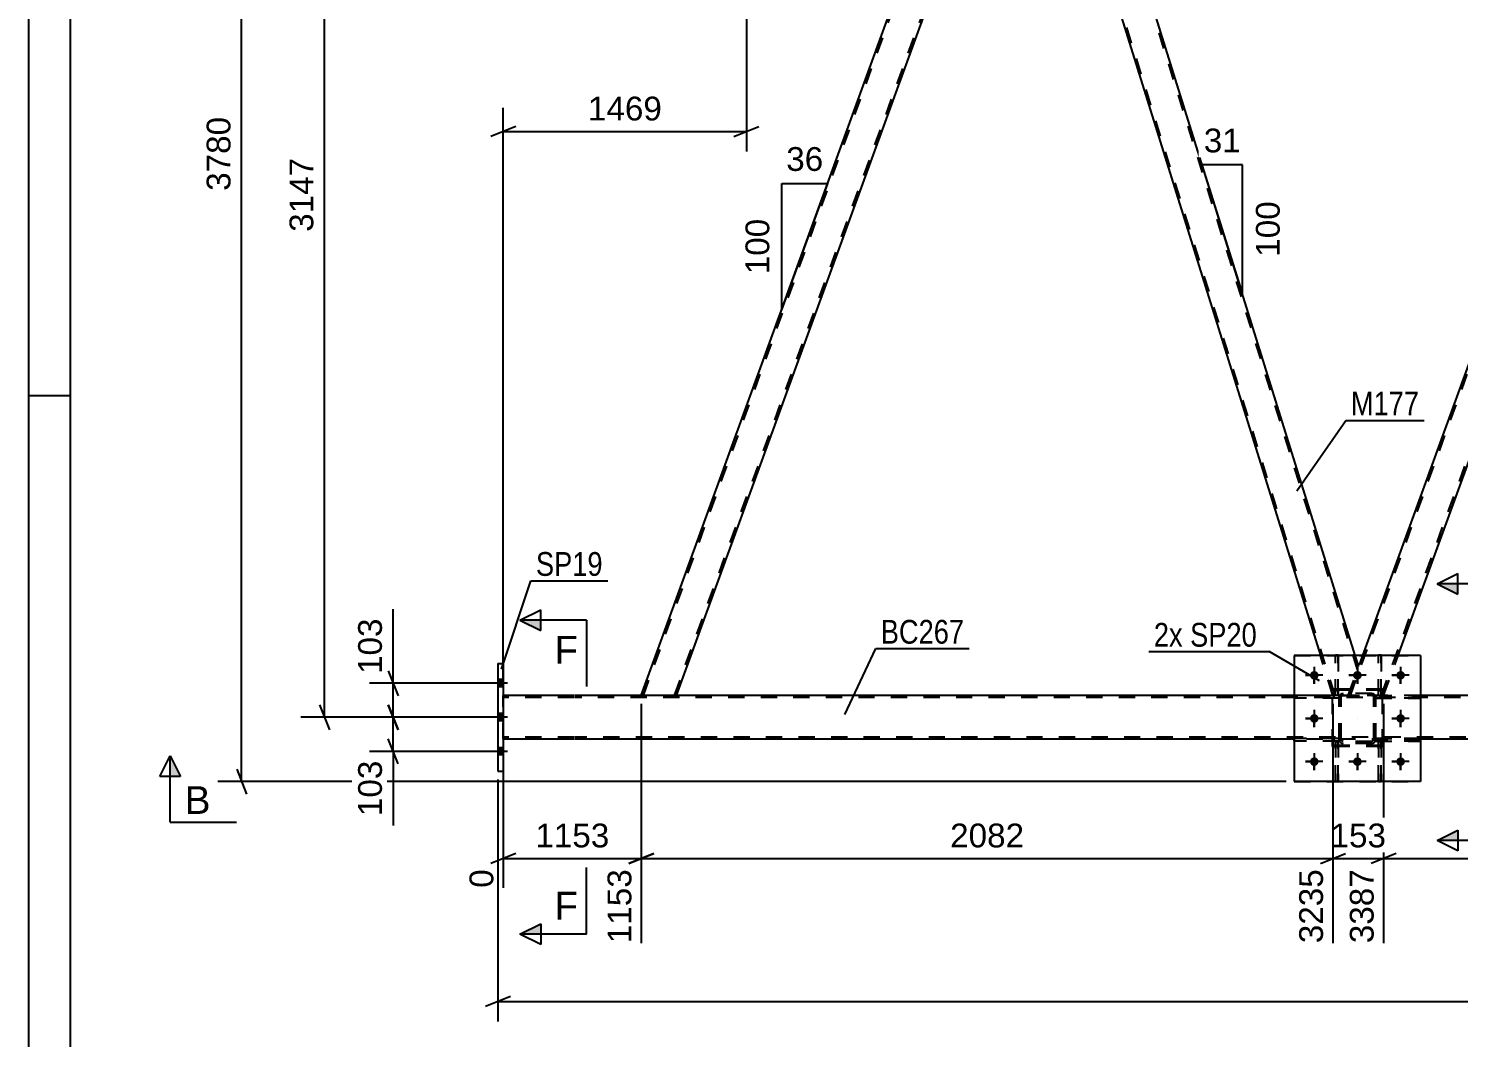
# Model space of a CAD drawing. Header units: millimetres. Extents: x -116 to 725, y -385 to 209.
# Drawn here: x -115.9 to 56.3, y -164.4 to -42.9 of the extents above; entities that cross this region are included whole.
import ezdxf

# ---------------------------------------------------------------- set-up
doc = ezdxf.new("R2010")
doc.units = ezdxf.units.MM
doc.linetypes.add('DXK_LINE_DOT2', pattern=[3.9198, 1.9599, -1.9599])
doc.linetypes.add('DXK_LINE_DOT3', pattern=[5.9187, 2.979, -0.9799, 0.9799, -0.9799])
doc.styles.add('Arial', font='arial.ttf', dxfattribs={"height": 0.2})
doc.styles.add('Arial Narrow', font='ARIALN.TTF', dxfattribs={"height": 0.2})

# ---------------------------------------------------------------- blocks, each defined once
blk = doc.blocks.new('Unknown-203724257-1113')
at = {"color": 5, "linetype": 'Continuous'}
for p, q in [((-115.93, 208.87), (-115.93, -385.13)), ((-110.93, 203.87), (-110.93, -380.13)), ((-110.93, -87.13), (-115.93, -87.13))]:
    blk.add_line(p, q, dxfattribs=at)
blk = doc.blocks.new('Bolt-203724257-5233 - 5151')
at = {"color": 1, "linetype": 'Continuous'}
for p, q in [((38.9, -119.76), (38.9, -120.45)), ((44.1, -119.76), (44.1, -120.45)), ((49.3, -119.76), (49.3, -120.45)), ((37.86, -120.8), (38.55, -120.8)), ((38.9, -121.84), (38.9, -121.14)), ((39.94, -120.8), (39.24, -120.8)), ((43.06, -120.8), (43.75, -120.8)), ((44.1, -121.84), (44.1, -121.14)), ((45.14, -120.8), (44.44, -120.8)), ((48.26, -120.8), (48.95, -120.8)), ((49.3, -121.84), (49.3, -121.14)), ((50.34, -120.8), (49.64, -120.8)), ((38.9, -124.96), (38.9, -125.65)), ((49.3, -124.96), (49.3, -125.65)), ((37.86, -126), (38.55, -126)), ((38.9, -127.04), (38.9, -126.34)), ((39.94, -126), (39.24, -126)), ((48.26, -126), (48.95, -126)), ((49.3, -127.04), (49.3, -126.34)), ((50.34, -126), (49.64, -126)), ((38.9, -130.16), (38.9, -130.85)), ((44.1, -130.16), (44.1, -130.85)), ((49.3, -130.16), (49.3, -130.85)), ((37.86, -131.2), (38.55, -131.2)), ((38.9, -132.24), (38.9, -131.54)), ((39.94, -131.2), (39.24, -131.2)), ((43.06, -131.2), (43.75, -131.2)), ((44.1, -132.24), (44.1, -131.54)), ((45.14, -131.2), (44.44, -131.2)), ((48.26, -131.2), (48.95, -131.2)), ((49.3, -132.24), (49.3, -131.54)), ((50.34, -131.2), (49.64, -131.2))]:
    blk.add_line(p, q, dxfattribs=at)
blk = doc.blocks.new('Bolt-203724257-5227 - 5151')
at = {"linetype": 'Continuous'}
for points in [[(39.42, -120.8, -1), (38.38, -120.8, -1)], [(44.62, -120.8, -1), (43.58, -120.8, -1)], [(49.82, -120.8, -1), (48.78, -120.8, -1)], [(39.42, -126, -1), (38.38, -126, -1)], [(49.82, -126, -1), (48.78, -126, -1)], [(39.42, -131.2, -1), (38.38, -131.2, -1)], [(44.62, -131.2, -1), (43.58, -131.2, -1)], [(49.82, -131.2, -1), (48.78, -131.2, -1)]]:
    blk.add_hatch(color=1, dxfattribs=at).paths.add_polyline_path(points)
at = {"color": 1, "linetype": 'Continuous'}
for p, q in [((38.9, -119.76), (38.9, -121.84)), ((44.1, -119.76), (44.1, -121.84)), ((49.3, -119.76), (49.3, -121.84)), ((39.94, -120.8), (37.86, -120.8)), ((45.14, -120.8), (43.06, -120.8)), ((50.34, -120.8), (48.26, -120.8)), ((38.9, -124.96), (38.9, -127.04)), ((49.3, -124.96), (49.3, -127.04)), ((39.94, -126), (37.86, -126)), ((50.34, -126), (48.26, -126)), ((38.9, -130.16), (38.9, -132.24)), ((44.1, -130.16), (44.1, -132.24)), ((49.3, -130.16), (49.3, -132.24)), ((39.94, -131.2), (37.86, -131.2)), ((45.14, -131.2), (43.06, -131.2)), ((50.34, -131.2), (48.26, -131.2))]:
    blk.add_line(p, q, dxfattribs=at)
blk = doc.blocks.new('Bolt-203724257-5234 - 5151')
at = {"linetype": 'Continuous'}
for points in [[(-58.76, -122.2), (-58.76, -121.32), (-59.4, -121.32), (-59.4, -122.2)], [(-58.76, -122.2), (-58.76, -121.32), (-59.4, -121.32), (-59.4, -122.2)], [(-58.76, -122.2), (-58.76, -121.32), (-59.4, -121.32), (-59.4, -122.2)], [(-58.76, -126.3), (-58.76, -125.42), (-59.4, -125.42), (-59.4, -126.3)], [(-58.76, -126.3), (-58.76, -125.42), (-59.4, -125.42), (-59.4, -126.3)], [(-58.76, -130.4), (-58.76, -129.52), (-59.4, -129.52), (-59.4, -130.4)], [(-58.76, -130.4), (-58.76, -129.52), (-59.4, -129.52), (-59.4, -130.4)], [(-58.76, -130.4), (-58.76, -129.52), (-59.4, -129.52), (-59.4, -130.4)]]:
    blk.add_hatch(color=1, dxfattribs=at).paths.add_polyline_path(points)
at = {"color": 1, "linetype": 'Continuous'}
for p, q in [((-58.24, -121.76), (-61.56, -121.76)), ((-58.24, -121.76), (-61.56, -121.76)), ((-58.24, -121.76), (-61.56, -121.76)), ((-58.76, -121.32), (-59.4, -121.32)), ((-58.76, -121.32), (-59.4, -121.32)), ((-58.76, -121.32), (-59.4, -121.32)), ((-58.76, -122.2), (-59.4, -122.2)), ((-58.76, -122.2), (-59.4, -122.2)), ((-58.76, -122.2), (-59.4, -122.2)), ((-58.76, -125.42), (-59.4, -125.42)), ((-58.76, -125.42), (-59.4, -125.42)), ((-58.24, -125.86), (-61.56, -125.86)), ((-58.24, -125.86), (-61.56, -125.86)), ((-58.76, -126.3), (-59.4, -126.3)), ((-58.76, -126.3), (-59.4, -126.3)), ((-58.24, -129.96), (-61.56, -129.96)), ((-58.24, -129.96), (-61.56, -129.96)), ((-58.24, -129.96), (-61.56, -129.96)), ((-58.76, -129.52), (-59.4, -129.52)), ((-58.76, -129.52), (-59.4, -129.52)), ((-58.76, -129.52), (-59.4, -129.52)), ((-58.76, -130.4), (-59.4, -130.4)), ((-58.76, -130.4), (-59.4, -130.4)), ((-58.76, -130.4), (-59.4, -130.4))]:
    blk.add_line(p, q, dxfattribs=at)
blk = doc.blocks.new('Part-203724257-5581 - 5151')
at = {"color": 7, "linetype": 'DXK_LINE_DOT2'}
for p, q in [((43.25, -123.22), (87.37, -2)), ((46.99, -123.22), (91.11, -2)), ((87.11, -2), (86.97, -2.4)), ((90.86, -2), (87.11, -2)), ((87.37, -2), (87.39, -2)), ((91.37, -2), (89.82, -6.25)), ((42.99, -123.22), (44.75, -118.4)), ((47.25, -123.22), (49, -118.4)), ((47.25, -123.22), (42.99, -123.22))]:
    blk.add_line(p, q, dxfattribs=at)
at = {"color": 2, "linetype": 'Continuous'}
for p, q in [((44.75, -118.4), (86.97, -2.4)), ((90.86, -2), (90.85, -2)), ((91.37, -2), (90.86, -2)), ((49, -118.4), (89.82, -6.25))]:
    blk.add_line(p, q, dxfattribs=at)
blk = doc.blocks.new('Part-203724257-5621 - 5151')
at = {"color": 2, "linetype": 'Continuous'}
for p, q in [((-42.14, -123.22), (1.83, -2.4)), ((-37.89, -123.22), (4.69, -6.25))]:
    blk.add_line(p, q, dxfattribs=at)
at = {"color": 7, "linetype": 'DXK_LINE_DOT2'}
for p, q in [((-41.89, -123.22), (2.23, -2)), ((-38.14, -123.22), (5.98, -2)), ((1.83, -2.4), (1.98, -2)), ((6.23, -2), (1.98, -2)), ((4.69, -6.25), (6.23, -2)), ((-37.89, -123.22), (-42.14, -123.22))]:
    blk.add_line(p, q, dxfattribs=at)
blk = doc.blocks.new('Part-203724257-5237 - 5151')
at = {"color": 7, "linetype": 'DXK_LINE_DOT2'}
for p, q in [((47.1, -122.59), (41.1, -122.59)), ((41.1, -129.39), (41.1, -122.59)), ((47.1, -129.39), (47.1, -122.59)), ((47.1, -129.39), (41.1, -129.39))]:
    blk.add_line(p, q, dxfattribs=at)
blk = doc.blocks.new('Part-203724257-5242 - 5151')
at = {"color": 2, "linetype": 'Continuous'}
for p, q in [((-50.24, -123.22), (-58.76, -123.22)), ((36.5, -123.22), (-50.14, -123.22)), ((206.76, -123.22), (51.7, -123.22)), ((-50.24, -128.5), (-58.76, -128.5)), ((36.5, -128.5), (-50.14, -128.5)), ((206.76, -128.5), (51.7, -128.5))]:
    blk.add_line(p, q, dxfattribs=at)
at = {"color": 7, "linetype": 'DXK_LINE_DOT2'}
for p, q in [((-58.76, -128.5), (-58.76, -123.22)), ((-50.24, -123.46), (-58.76, -123.46)), ((605.29, -123.46), (-50.14, -123.46)), ((51.7, -123.22), (36.5, -123.22)), ((-50.24, -128.26), (-58.76, -128.26)), ((605.92, -128.26), (-50.14, -128.26)), ((51.7, -128.5), (36.5, -128.5))]:
    blk.add_line(p, q, dxfattribs=at)
blk = doc.blocks.new('Part-203724257-5452 - 5151')
at = {"color": 2, "linetype": 'Continuous'}
for p, q in [((41.45, -118.4), (41.45, -118.39)), ((41.77, -118.39), (41.45, -118.39)), ((41.77, -118.4), (41.77, -118.39))]:
    blk.add_line(p, q, dxfattribs=at)
at = {"color": 7, "linetype": 'DXK_LINE_DOT2'}
for p, q in [((41.45, -123.24), (41.45, -118.4)), ((41.77, -123.24), (41.77, -118.4)), ((41.45, -122.64), (41.77, -122.64)), ((41.77, -123.24), (41.45, -123.24))]:
    blk.add_line(p, q, dxfattribs=at)
blk = doc.blocks.new('Part-203724257-5454 - 5151')
at = {"color": 7, "linetype": 'DXK_LINE_DOT2'}
for p, q in [((41.77, -128.76), (41.45, -128.76)), ((41.45, -128.76), (41.45, -133.59)), ((41.77, -133.59), (41.77, -128.76)), ((41.45, -129.36), (41.77, -129.36)), ((41.45, -133.59), (41.77, -133.59))]:
    blk.add_line(p, q, dxfattribs=at)
blk = doc.blocks.new('Part-203724257-5458 - 5151')
at = {"color": 7, "linetype": 'DXK_LINE_DOT2'}
for p, q in [((51.7, -128.43), (46.3, -128.43)), ((46.3, -128.43), (46.3, -128.75)), ((46.3, -128.75), (51.7, -128.75)), ((46.9, -128.75), (46.9, -128.43)), ((51.7, -128.75), (51.7, -128.43))]:
    blk.add_line(p, q, dxfattribs=at)
blk = doc.blocks.new('Part-203724257-5456 - 5151')
at = {"color": 7, "linetype": 'DXK_LINE_DOT2'}
for p, q in [((41.9, -123.48), (41.93, -123.29)), ((41.93, -123.29), (41.9, -123.48)), ((41.9, -128.52), (41.9, -123.48)), ((42.14, -123.48), (42.15, -123.38)), ((42.14, -128.52), (42.14, -123.48)), ((42.15, -123.38), (42.21, -123.31)), ((42.19, -123.03), (42.38, -123)), ((42.38, -123), (42.19, -123.03)), ((42.21, -123.31), (42.28, -123.25)), ((42.28, -123.25), (42.38, -123.24)), ((45.82, -123), (42.38, -123)), ((42.38, -123.24), (45.82, -123.24)), ((45.82, -123), (46, -123.03)), ((46, -123.03), (45.82, -123)), ((45.82, -123.24), (45.91, -123.25)), ((45.91, -123.25), (45.99, -123.31)), ((45.99, -123.31), (46.04, -123.38)), ((46.04, -123.38), (46.06, -123.48)), ((46.06, -128.52), (46.06, -123.48)), ((46.26, -123.29), (46.3, -123.48)), ((46.3, -123.48), (46.26, -123.29)), ((46.3, -128.52), (46.3, -123.48)), ((41.93, -128.7), (41.9, -128.52)), ((41.9, -128.52), (41.93, -128.7)), ((42.15, -128.61), (42.14, -128.52)), ((42.21, -128.69), (42.15, -128.61)), ((42.38, -129), (42.19, -128.96)), ((42.19, -128.96), (42.38, -129)), ((42.28, -128.74), (42.21, -128.69)), ((42.38, -128.76), (42.28, -128.74)), ((45.82, -128.76), (42.38, -128.76)), ((45.82, -129), (42.38, -129)), ((45.91, -128.74), (45.82, -128.76)), ((46, -128.96), (45.82, -129)), ((45.82, -129), (46, -128.96)), ((45.99, -128.69), (45.91, -128.74)), ((46.04, -128.61), (45.99, -128.69)), ((46.06, -128.52), (46.04, -128.61)), ((46.3, -128.52), (46.26, -128.7)), ((46.26, -128.7), (46.3, -128.52))]:
    blk.add_line(p, q, dxfattribs=at)
at = {"color": 7, "linetype": 'DXK_LINE_DOT3'}
blk.add_line((44.1, -126), (44.1, -126), dxfattribs=at)
at = {"color": 7, "linetype": 'DXK_LINE_DOT2'}
for centre, start, end in [((42.38, -123.48), 112.5, 157.5), ((42.38, -123.48), 112.5, 157.5), ((45.82, -123.48), 22.5, 67.5), ((45.82, -123.48), 22.5, 67.5), ((42.38, -128.52), 202.5, 247.5), ((42.38, -128.52), 202.5, 247.5), ((45.82, -128.52), 292.5, 337.5), ((45.82, -128.52), 292.5, 337.5)]:
    blk.add_arc(centre, 0.48, start, end, dxfattribs=at)
blk = doc.blocks.new('Part-203724257-5442 - 5151')
at = {"color": 2, "linetype": 'Continuous'}
for p, q in [((51.7, -118.4), (36.5, -118.4)), ((36.5, -118.4), (36.5, -133.6)), ((51.7, -118.4), (51.7, -133.6)), ((51.7, -133.6), (36.5, -133.6))]:
    blk.add_line(p, q, dxfattribs=at)
blk = doc.blocks.new('Part-203724257-5448 - 5151')
at = {"color": 7, "linetype": 'DXK_LINE_DOT2'}
for p, q in [((46.3, -123.55), (46.3, -123.23)), ((46.3, -123.23), (51.7, -123.23)), ((51.7, -123.55), (46.3, -123.55)), ((46.9, -123.55), (46.9, -123.23)), ((51.7, -123.23), (51.7, -123.55))]:
    blk.add_line(p, q, dxfattribs=at)
blk = doc.blocks.new('Part-203724257-5449 - 5151')
at = {"color": 7, "linetype": 'DXK_LINE_DOT2'}
for p, q in [((46.3, -128.75), (46.3, -128.43)), ((46.3, -128.43), (51.7, -128.43)), ((51.7, -128.75), (46.3, -128.75)), ((46.9, -128.75), (46.9, -128.43)), ((51.7, -128.43), (51.7, -128.75))]:
    blk.add_line(p, q, dxfattribs=at)
blk = doc.blocks.new('Part-203724257-5450 - 5151')
at = {"color": 7, "linetype": 'DXK_LINE_DOT2'}
for p, q in [((41.9, -123.23), (36.5, -123.23)), ((36.5, -123.55), (36.5, -123.23)), ((41.9, -123.55), (36.5, -123.55)), ((41.3, -123.55), (41.3, -123.23)), ((41.9, -123.23), (41.9, -123.55))]:
    blk.add_line(p, q, dxfattribs=at)
blk = doc.blocks.new('Part-203724257-5451 - 5151')
at = {"color": 7, "linetype": 'DXK_LINE_DOT2'}
for p, q in [((41.9, -128.43), (36.5, -128.43)), ((36.5, -128.75), (36.5, -128.43)), ((41.9, -128.75), (36.5, -128.75)), ((41.3, -128.75), (41.3, -128.43)), ((41.9, -128.43), (41.9, -128.75))]:
    blk.add_line(p, q, dxfattribs=at)
blk = doc.blocks.new('Part-203724257-5457 - 5151')
at = {"color": 7, "linetype": 'DXK_LINE_DOT2'}
for p, q in [((51.7, -123.23), (46.3, -123.23)), ((46.3, -123.23), (46.3, -123.55)), ((46.3, -123.55), (51.7, -123.55)), ((46.9, -123.55), (46.9, -123.23)), ((51.7, -123.55), (51.7, -123.23))]:
    blk.add_line(p, q, dxfattribs=at)
blk = doc.blocks.new('Part-203724257-5459 - 5151')
at = {"color": 7, "linetype": 'DXK_LINE_DOT2'}
for p, q in [((41.9, -123.23), (36.5, -123.23)), ((36.5, -123.23), (36.5, -123.55)), ((41.9, -123.55), (36.5, -123.55)), ((41.3, -123.55), (41.3, -123.23)), ((41.9, -123.55), (41.9, -123.23))]:
    blk.add_line(p, q, dxfattribs=at)
blk = doc.blocks.new('Part-203724257-5460 - 5151')
at = {"color": 7, "linetype": 'DXK_LINE_DOT2'}
for p, q in [((41.9, -128.43), (36.5, -128.43)), ((36.5, -128.43), (36.5, -128.75)), ((41.9, -128.75), (36.5, -128.75)), ((41.3, -128.75), (41.3, -128.43)), ((41.9, -128.75), (41.9, -128.43))]:
    blk.add_line(p, q, dxfattribs=at)
blk = doc.blocks.new('Part-203724257-5461 - 5151')
at = {"color": 7, "linetype": 'DXK_LINE_DOT2'}
for p, q in [((41.45, -123.24), (41.45, -118.39)), ((41.45, -118.39), (41.77, -118.39)), ((41.77, -118.39), (41.77, -123.24)), ((41.45, -122.64), (41.77, -122.64)), ((41.77, -123.24), (41.45, -123.24))]:
    blk.add_line(p, q, dxfattribs=at)
blk = doc.blocks.new('Part-203724257-5463 - 5151')
at = {"color": 7, "linetype": 'DXK_LINE_DOT2'}
for p, q in [((41.45, -133.59), (41.45, -128.76)), ((41.45, -128.76), (41.77, -128.76)), ((41.77, -128.76), (41.77, -133.59)), ((41.45, -129.36), (41.77, -129.36)), ((41.77, -133.59), (41.45, -133.59))]:
    blk.add_line(p, q, dxfattribs=at)
blk = doc.blocks.new('Part-203724257-5465 - 5151')
at = {"color": 7, "linetype": 'DXK_LINE_DOT2'}
for p, q in [((41.9, -123.48), (41.93, -123.29)), ((41.93, -123.29), (41.9, -123.48)), ((41.9, -128.52), (41.9, -123.48)), ((42.14, -123.48), (42.15, -123.38)), ((42.14, -128.52), (42.14, -123.48)), ((42.15, -123.38), (42.21, -123.31)), ((42.19, -123.03), (42.38, -123)), ((42.38, -123), (42.19, -123.03)), ((42.21, -123.31), (42.28, -123.25)), ((42.28, -123.25), (42.38, -123.24)), ((45.82, -123), (42.38, -123)), ((42.38, -123.24), (45.82, -123.24)), ((45.82, -123), (46, -123.03)), ((46, -123.03), (45.82, -123)), ((45.82, -123.24), (45.91, -123.25)), ((45.91, -123.25), (45.99, -123.31)), ((45.99, -123.31), (46.04, -123.38)), ((46.04, -123.38), (46.06, -123.48)), ((46.06, -128.52), (46.06, -123.48)), ((46.26, -123.29), (46.3, -123.48)), ((46.3, -123.48), (46.26, -123.29)), ((46.3, -128.52), (46.3, -123.48)), ((41.93, -128.7), (41.9, -128.52)), ((41.9, -128.52), (41.93, -128.7)), ((42.15, -128.61), (42.14, -128.52)), ((42.21, -128.69), (42.15, -128.61)), ((42.38, -129), (42.19, -128.96)), ((42.19, -128.96), (42.38, -129)), ((42.28, -128.74), (42.21, -128.69)), ((42.38, -128.76), (42.28, -128.74)), ((45.82, -128.76), (42.38, -128.76)), ((45.82, -129), (42.38, -129)), ((45.91, -128.74), (45.82, -128.76)), ((46, -128.96), (45.82, -129)), ((45.82, -129), (46, -128.96)), ((45.99, -128.69), (45.91, -128.74)), ((46.04, -128.61), (45.99, -128.69)), ((46.06, -128.52), (46.04, -128.61)), ((46.3, -128.52), (46.26, -128.7)), ((46.26, -128.7), (46.3, -128.52))]:
    blk.add_line(p, q, dxfattribs=at)
at = {"color": 7, "linetype": 'DXK_LINE_DOT3'}
blk.add_line((44.1, -126), (44.1, -126), dxfattribs=at)
at = {"color": 7, "linetype": 'DXK_LINE_DOT2'}
for centre, start, end in [((42.38, -123.48), 112.5, 157.5), ((42.38, -123.48), 112.5, 157.5), ((45.82, -123.48), 22.5, 67.5), ((45.82, -123.48), 22.5, 67.5), ((42.38, -128.52), 202.5, 247.5), ((42.38, -128.52), 202.5, 247.5), ((45.82, -128.52), 292.5, 337.5), ((45.82, -128.52), 292.5, 337.5)]:
    blk.add_arc(centre, 0.48, start, end, dxfattribs=at)
blk = doc.blocks.new('Part-203724257-5466 - 5151')
at = {"color": 7, "linetype": 'DXK_LINE_DOT2'}
for p, q in [((47.1, -122.46), (41.1, -122.46)), ((41.1, -129.26), (41.1, -122.46)), ((47.1, -129.26), (47.1, -122.46)), ((47.1, -129.26), (41.1, -129.26))]:
    blk.add_line(p, q, dxfattribs=at)
blk = doc.blocks.new('Part-203724257-5482 - 5151')
at = {"color": 2, "linetype": 'Continuous'}
for p, q in [((46.65, -118.4), (46.65, -118.39)), ((46.97, -118.39), (46.65, -118.39)), ((46.97, -118.4), (46.97, -118.39))]:
    blk.add_line(p, q, dxfattribs=at)
at = {"color": 7, "linetype": 'DXK_LINE_DOT2'}
for p, q in [((46.65, -123.24), (46.65, -118.4)), ((46.97, -123.24), (46.97, -118.4)), ((46.65, -122.64), (46.97, -122.64)), ((46.97, -123.24), (46.65, -123.24))]:
    blk.add_line(p, q, dxfattribs=at)
blk = doc.blocks.new('Part-203724257-5484 - 5151')
at = {"color": 7, "linetype": 'DXK_LINE_DOT2'}
for p, q in [((46.97, -128.76), (46.65, -128.76)), ((46.65, -128.76), (46.65, -133.59)), ((46.97, -133.59), (46.97, -128.76)), ((46.65, -129.36), (46.97, -129.36)), ((46.65, -133.59), (46.97, -133.59))]:
    blk.add_line(p, q, dxfattribs=at)
blk = doc.blocks.new('Part-203724257-5491 - 5151')
at = {"color": 7, "linetype": 'DXK_LINE_DOT2'}
for p, q in [((46.65, -123.24), (46.65, -118.39)), ((46.65, -118.39), (46.97, -118.39)), ((46.97, -118.39), (46.97, -123.24)), ((46.65, -122.64), (46.97, -122.64)), ((46.97, -123.24), (46.65, -123.24))]:
    blk.add_line(p, q, dxfattribs=at)
blk = doc.blocks.new('Part-203724257-5493 - 5151')
at = {"color": 7, "linetype": 'DXK_LINE_DOT2'}
for p, q in [((46.65, -133.59), (46.65, -128.76)), ((46.65, -128.76), (46.97, -128.76)), ((46.97, -128.76), (46.97, -133.59)), ((46.65, -129.36), (46.97, -129.36)), ((46.97, -133.59), (46.65, -133.59))]:
    blk.add_line(p, q, dxfattribs=at)
blk = doc.blocks.new('Part-203724257-5531 - 5151')
at = {"color": 7, "linetype": 'DXK_LINE_DOT2'}
for p, q in [((36.5, -118.4), (51.7, -118.4)), ((36.5, -118.4), (36.5, -133.6)), ((51.7, -118.4), (51.7, -133.6)), ((36.5, -133.6), (51.7, -133.6))]:
    blk.add_line(p, q, dxfattribs=at)
blk = doc.blocks.new('Part-203724257-5536 - 5151')
at = {"color": 2, "linetype": 'Continuous'}
for p, q in [((-59.4, -119.36), (-58.76, -119.36)), ((-59.4, -119.36), (-59.4, -132.36)), ((-58.76, -119.36), (-58.76, -132.36)), ((-59.4, -132.36), (-58.76, -132.36))]:
    blk.add_line(p, q, dxfattribs=at)
blk = doc.blocks.new('Part-203724257-5586 - 5151')
at = {"color": 2, "linetype": 'Continuous'}
for p, q in [((6.09, -2.4), (4.69, -6.25)), ((43.83, -118.4), (7.68, -2.4)), ((4.69, -6.25), (39.64, -118.4))]:
    blk.add_line(p, q, dxfattribs=at)
at = {"color": 7, "linetype": 'DXK_LINE_DOT2'}
for p, q in [((6.23, -2), (6.09, -2.4)), ((7.55, -2), (6.23, -2)), ((44.12, -120.12), (7.3, -2)), ((7.68, -2.4), (7.55, -2)), ((41.4, -123.22), (4.82, -5.88)), ((41.15, -123.22), (39.64, -118.4)), ((44.25, -119.75), (43.83, -118.4)), ((42.99, -123.22), (44.25, -119.75)), ((42.99, -123.22), (41.15, -123.22))]:
    blk.add_line(p, q, dxfattribs=at)
blk = doc.blocks.new('StraightDimension-203724257-6842 - 5151')
at = {"color": 7, "linetype": 'Continuous'}
for p, q in [((-79.69, -1.5), (-80.89, 1.5)), ((-31.13, 0), (-83.14, 0)), ((-80.29, -125.86), (-80.29, 0)), ((-80.89, -124.36), (-79.69, -127.36)), ((-60.4, -125.86), (-83.14, -125.86))]:
    blk.add_line(p, q, dxfattribs=at)
at = {"color": 0}
blk.add_wipeout([(-81.04, -57.88), (-85.24, -57.88), (-85.24, -67.98), (-81.04, -67.98)], dxfattribs=at)
at = {"color": 3, "style": 'Arial'}
blk.add_text('3147', height=2.865, rotation=90.0002, dxfattribs=at).set_placement((-81.64, -67.38))
blk = doc.blocks.new('StraightDimension-203724257-6598 - 5151')
at = {"color": 7, "linetype": 'Continuous'}
for p, q in [((-29.49, -3), (-29.49, -57.71)), ((-58.76, -122.22), (-58.76, -52.46)), ((-57.26, -54.71), (-60.26, -55.91)), ((-30.99, -55.91), (-27.99, -54.71)), ((-58.76, -55.31), (-29.49, -55.31))]:
    blk.add_line(p, q, dxfattribs=at)
at = {"color": 0}
blk.add_wipeout([(-39.08, -54.56), (-39.08, -50.36), (-49.17, -50.36), (-49.17, -54.56)], dxfattribs=at)
at = {"color": 3, "style": 'Arial'}
blk.add_text('1469', height=2.865, dxfattribs=at).set_placement((-48.57, -53.96))
blk = doc.blocks.new('StraightDimension-203724257-6772 - 5151')
at = {"color": 7, "linetype": 'Continuous'}
for p, q in [((-89.67, 16.1), (-90.87, 19.1)), ((-27.5, 17.6), (-93.12, 17.6)), ((-90.27, -133.6), (-90.27, 17.6)), ((-90.87, -132.1), (-89.67, -135.1)), ((35.5, -133.6), (-93.12, -133.6))]:
    blk.add_line(p, q, dxfattribs=at)
at = {"color": 0}
blk.add_wipeout([(-91.02, -52.95), (-95.22, -52.95), (-95.22, -63.04), (-91.02, -63.04)], dxfattribs=at)
at = {"color": 3, "style": 'Arial'}
blk.add_text('3780', height=2.865, rotation=90.0002, dxfattribs=at).set_placement((-91.62, -62.44))
blk = doc.blocks.new('StraightDimension-203724257-5959 - 5151')
at = {"color": 7, "linetype": 'Continuous'}
for p, q in [((-42.14, -124.22), (-42.14, -153.07)), ((-58.76, -129.5), (-58.76, -146.4)), ((-57.26, -142.28), (-60.26, -143.48)), ((-58.76, -142.88), (-42.14, -142.88)), ((-43.64, -143.48), (-40.64, -142.28))]:
    blk.add_line(p, q, dxfattribs=at)
at = {"color": 0}
blk.add_wipeout([(-45.41, -142.13), (-45.41, -137.93), (-55.5, -137.93), (-55.5, -142.13)], dxfattribs=at)
at = {"color": 0, "linetype": 'Continuous'}
for points in [[(-59.36, -143.58), (-63.56, -143.58), (-63.56, -147), (-59.36, -147)], [(-42.74, -143.58), (-46.94, -143.58), (-46.94, -153.67), (-42.74, -153.67)]]:
    blk.add_wipeout(points, dxfattribs=at)
at = {"color": 3, "style": 'Arial'}
blk.add_text('1153', height=2.865, dxfattribs=at).set_placement((-54.9, -141.53))
at = {"color": 3, "linetype": 'Continuous', "style": 'Arial'}
for s, height, p in [('0', 2.87, (-59.96, -146.4)), ('1153', 2.865, (-43.34, -153.07))]:
    blk.add_text(s, height=height, rotation=90.0002, dxfattribs=at).set_placement(p)
blk = doc.blocks.new('AngleDimension-203724257-5690 - 5151')
at = {"color": 7, "linetype": 'Continuous'}
for p, q in [((-25.23, -61.54), (-19.69, -61.54)), ((-25.23, -76.76), (-19.69, -61.54)), ((-25.23, -76.76), (-25.23, -61.54)), ((-22.52, -69.3), (-19.69, -61.54))]:
    blk.add_line(p, q, dxfattribs=at)
at = {"color": 0}
for points in [[(-19.64, -60.64), (-19.64, -56.44), (-25.29, -56.44), (-25.29, -60.64)], [(-26.13, -65.22), (-30.33, -65.22), (-30.33, -73.09), (-26.13, -73.09)]]:
    blk.add_wipeout(points, dxfattribs=at)
at = {"color": 3, "style": 'Arial'}
blk.add_text('36', height=2.865, dxfattribs=at).set_placement((-24.69, -60.04))
blk.add_text('100', height=2.865, rotation=90.0002, dxfattribs=at).set_placement((-26.73, -72.49))
blk = doc.blocks.new('StraightDimension-203724257-5901 - 5151')
at = {"color": 7, "linetype": 'Continuous'}
for p, q in [((47.25, -124.22), (47.25, -153.07)), ((126.28, -124.22), (126.28, -153.07)), ((48.75, -142.28), (45.75, -143.48)), ((47.25, -142.88), (126.28, -142.88)), ((124.78, -143.48), (127.78, -142.28))]:
    blk.add_line(p, q, dxfattribs=at)
at = {"color": 0}
blk.add_wipeout([(91.81, -142.13), (91.81, -137.93), (81.72, -137.93), (81.72, -142.13)], dxfattribs=at)
at = {"color": 0, "linetype": 'Continuous'}
blk.add_wipeout([(125.68, -143.58), (121.48, -143.58), (121.48, -153.67), (125.68, -153.67)], dxfattribs=at)
at = {"color": 3, "style": 'Arial'}
blk.add_text('1976', height=2.865, dxfattribs=at).set_placement((82.32, -141.53))
at = {"color": 3, "linetype": 'Continuous', "style": 'Arial'}
blk.add_text('5363', height=2.865, rotation=90.0002, dxfattribs=at).set_placement((125.08, -153.07))
blk = doc.blocks.new('StraightDimension-203724257-5919 - 5151')
at = {"color": 7, "linetype": 'Continuous'}
for p, q in [((41.15, -124.22), (41.15, -153.07)), ((47.25, -124.22), (47.25, -153.07)), ((39.65, -143.48), (42.65, -142.28)), ((41.15, -142.88), (47.25, -142.88)), ((48.75, -142.28), (45.75, -143.48))]:
    blk.add_line(p, q, dxfattribs=at)
at = {"color": 0}
blk.add_wipeout([(48.13, -142.13), (48.13, -137.93), (40.26, -137.93), (40.26, -142.13)], dxfattribs=at)
at = {"color": 0, "linetype": 'Continuous'}
blk.add_wipeout([(46.65, -143.58), (42.45, -143.58), (42.45, -153.67), (46.65, -153.67)], dxfattribs=at)
at = {"color": 3, "style": 'Arial'}
blk.add_text('153', height=2.865, dxfattribs=at).set_placement((40.86, -141.53))
at = {"color": 3, "linetype": 'Continuous', "style": 'Arial'}
blk.add_text('3387', height=2.865, rotation=90.0002, dxfattribs=at).set_placement((46.05, -153.07))
blk = doc.blocks.new('StraightDimension-203724257-5941 - 5151')
at = {"color": 7, "linetype": 'Continuous'}
for p, q in [((-42.14, -124.22), (-42.14, -153.07)), ((41.15, -124.22), (41.15, -153.07)), ((-40.64, -142.28), (-43.64, -143.48)), ((-42.14, -142.88), (41.15, -142.88)), ((39.65, -143.48), (42.65, -142.28))]:
    blk.add_line(p, q, dxfattribs=at)
at = {"color": 0}
blk.add_wipeout([(4.55, -142.13), (4.55, -137.93), (-5.55, -137.93), (-5.55, -142.13)], dxfattribs=at)
at = {"color": 0, "linetype": 'Continuous'}
blk.add_wipeout([(40.55, -143.58), (36.35, -143.58), (36.35, -153.67), (40.55, -153.67)], dxfattribs=at)
at = {"color": 3, "style": 'Arial'}
blk.add_text('2082', height=2.865, dxfattribs=at).set_placement((-4.95, -141.53))
at = {"color": 3, "linetype": 'Continuous', "style": 'Arial'}
blk.add_text('3235', height=2.865, rotation=90.0002, dxfattribs=at).set_placement((39.95, -153.07))
blk = doc.blocks.new('StraightDimension-203724257-6120 - 5151')
at = {"color": 7, "linetype": 'Continuous'}
for p, q in [((-59.4, -133.36), (-59.4, -162.51)), ((-57.9, -159.51), (-60.9, -160.71)), ((-59.4, -160.11), (658.24, -160.11))]:
    blk.add_line(p, q, dxfattribs=at)
blk = doc.blocks.new('StraightDimension-203724257-6682 - 5151')
at = {"color": 7, "linetype": 'Continuous'}
for p, q in [((-72.63, -124.36), (-71.43, -127.36)), ((-60.08, -125.86), (-74.88, -125.86)), ((-72.03, -129.96), (-72.03, -125.86)), ((-71.43, -131.46), (-72.63, -128.46)), ((-60.4, -129.96), (-74.88, -129.96))]:
    blk.add_line(p, q, dxfattribs=at)
at = {"color": 0}
blk.add_wipeout([(-72.78, -130.49), (-76.98, -130.49), (-76.98, -138.36), (-72.78, -138.36)], dxfattribs=at)
at = {"color": 7, "linetype": 'Continuous'}
blk.add_line((-72.03, -129.96), (-72.03, -138.88), dxfattribs=at)
blk.add_line((-72.03, -129.96), (-72.03, -138.88), dxfattribs=at)
at = {"color": 3, "style": 'Arial'}
blk.add_text('103', height=2.865, rotation=90.0002, dxfattribs=at).set_placement((-73.38, -137.76))
blk = doc.blocks.new('StraightDimension-203724257-6692 - 5151')
at = {"color": 7, "linetype": 'Continuous'}
for p, q in [((-72.63, -120.26), (-71.43, -123.26)), ((-60.4, -121.76), (-74.88, -121.76)), ((-72.03, -125.86), (-72.03, -121.76)), ((-71.43, -127.36), (-72.63, -124.36)), ((-60.08, -125.86), (-74.88, -125.86))]:
    blk.add_line(p, q, dxfattribs=at)
at = {"color": 0}
blk.add_wipeout([(-72.78, -113.36), (-76.98, -113.36), (-76.98, -121.24), (-72.78, -121.24)], dxfattribs=at)
at = {"color": 7, "linetype": 'Continuous'}
blk.add_line((-72.03, -121.76), (-72.03, -112.84), dxfattribs=at)
blk.add_line((-72.03, -121.76), (-72.03, -112.84), dxfattribs=at)
at = {"color": 3, "style": 'Arial'}
blk.add_text('103', height=2.865, rotation=90.0002, dxfattribs=at).set_placement((-73.38, -120.64))
blk = doc.blocks.new('AngleDimension-203724257-7023 - 5151')
at = {"color": 7, "linetype": 'Continuous'}
for p, q in [((28.33, -68.68), (25.42, -59.31)), ((30.24, -59.31), (25.42, -59.31)), ((30.24, -74.78), (25.42, -59.31)), ((30.24, -74.78), (30.24, -59.31))]:
    blk.add_line(p, q, dxfattribs=at)
at = {"color": 0}
for points in [[(30.65, -58.41), (30.65, -54.21), (25, -54.21), (25, -58.41)], [(35.34, -63.11), (31.14, -63.11), (31.14, -70.98), (35.34, -70.98)]]:
    blk.add_wipeout(points, dxfattribs=at)
at = {"color": 3, "style": 'Arial'}
blk.add_text('31', height=2.865, dxfattribs=at).set_placement((25.6, -57.81))
blk.add_text('100', height=2.865, rotation=90.0002, dxfattribs=at).set_placement((34.74, -70.38))
blk = doc.blocks.new('Mark-203724257-5238 - 5151')
at = {"color": 0}
blk.add_wipeout([(-3.26, -116.99), (-3.26, -113.99), (-13.3, -113.99), (-13.3, -116.99)], dxfattribs=at)
blk.add_wipeout([(-3.26, -116.99), (-3.26, -113.99), (-13.3, -113.99), (-13.3, -116.99)], dxfattribs=at)
at = {"color": 30, "linetype": 'Continuous'}
for p, q in [((-17.63, -125.51), (-13.9, -117.59)), ((-13.9, -117.59), (-2.66, -117.59))]:
    blk.add_line(p, q, dxfattribs=at)
at = {"color": 3, "style": 'Arial Narrow'}
blk.add_text('BC267', height=2.863, dxfattribs=at).set_placement((-13.3, -116.99))
blk = doc.blocks.new('SectionMark-203724257-7061 - 5151')
at = {"linetype": 'Continuous'}
for points in [[(56.2, -109.78), (56.2, -111.03), (53.7, -109.78)], [(56.2, -139.44), (56.2, -140.69), (53.7, -140.69)]]:
    blk.add_hatch(color=6, dxfattribs=at).paths.add_polyline_path(points)
at = {"color": 6, "linetype": 'Continuous'}
for p, q in [((53.7, -109.78), (56.2, -108.53)), ((61.7, -109.78), (53.7, -109.78)), ((53.7, -109.78), (56.2, -111.03)), ((56.2, -111.03), (56.2, -108.53)), ((61.7, -109.78), (61.7, -117.78)), ((61.7, -140.69), (61.7, -132.69)), ((53.7, -140.69), (56.2, -139.44)), ((56.2, -139.44), (56.2, -141.94)), ((61.7, -140.69), (53.7, -140.69)), ((56.2, -141.94), (53.7, -140.69))]:
    blk.add_line(p, q, dxfattribs=at)
at = {"color": 0, "linetype": 'Continuous'}
for points in [[(60.7, -115.03), (60.7, -111.53), (57.59, -111.53), (57.59, -115.03)], [(60.7, -138.94), (60.7, -135.44), (57.59, -135.44), (57.59, -138.94)]]:
    blk.add_wipeout(points, dxfattribs=at)
at = {"color": 3, "linetype": 'Continuous', "style": 'Arial'}
for p in [(57.59, -115.03), (57.59, -138.94)]:
    blk.add_text('E', height=3.34, dxfattribs=at).set_placement(p)
blk = doc.blocks.new('SectionMark-203724257-7059 - 5151')
at = {"linetype": 'Continuous'}
for points in [[(-54.26, -114.16), (-54.26, -115.41), (-56.76, -114.16)], [(-54.26, -150.72), (-54.26, -151.97), (-56.76, -151.97)]]:
    blk.add_hatch(color=6, dxfattribs=at).paths.add_polyline_path(points)
at = {"color": 6, "linetype": 'Continuous'}
for p, q in [((-56.76, -114.16), (-54.26, -112.91)), ((-54.26, -115.41), (-54.26, -112.91)), ((-48.76, -114.16), (-56.76, -114.16)), ((-56.76, -114.16), (-54.26, -115.41)), ((-48.76, -114.16), (-48.76, -122.16)), ((-48.76, -151.97), (-48.76, -143.97)), ((-56.76, -151.97), (-54.26, -150.72)), ((-54.26, -150.72), (-54.26, -153.22)), ((-48.76, -151.97), (-56.76, -151.97)), ((-54.26, -153.22), (-56.76, -151.97))]:
    blk.add_line(p, q, dxfattribs=at)
at = {"color": 0, "linetype": 'Continuous'}
for points in [[(-49.76, -119.41), (-49.76, -115.91), (-52.61, -115.91), (-52.61, -119.41)], [(-49.76, -150.22), (-49.76, -146.72), (-52.61, -146.72), (-52.61, -150.22)]]:
    blk.add_wipeout(points, dxfattribs=at)
at = {"color": 3, "linetype": 'Continuous', "style": 'Arial'}
for p in [(-52.61, -119.41), (-52.61, -150.22)]:
    blk.add_text('F', height=3.34, dxfattribs=at).set_placement(p)
blk = doc.blocks.new('Mark-203724257-5532 - 5151')
at = {"color": 0}
blk.add_wipeout([(-46.79, -108.82), (-46.79, -105.82), (-54.83, -105.82), (-54.83, -108.82)], dxfattribs=at)
blk.add_wipeout([(-46.79, -108.82), (-46.79, -105.82), (-54.83, -105.82), (-54.83, -108.82)], dxfattribs=at)
at = {"color": 30, "linetype": 'Continuous'}
for p, q in [((-58.97, -120.07), (-55.43, -109.42)), ((-55.43, -109.42), (-46.19, -109.42))]:
    blk.add_line(p, q, dxfattribs=at)
at = {"color": 3, "style": 'Arial Narrow'}
blk.add_text('SP19', height=2.863, dxfattribs=at).set_placement((-54.83, -108.82))
blk = doc.blocks.new('Mark-203724257-5582 - 5151')
at = {"color": 0}
blk.add_wipeout([(51.53, -89.49), (51.53, -86.49), (43.31, -86.49), (43.31, -89.49)], dxfattribs=at)
blk.add_wipeout([(51.53, -89.49), (51.53, -86.49), (43.31, -86.49), (43.31, -89.49)], dxfattribs=at)
at = {"color": 30, "linetype": 'Continuous'}
for p, q in [((36.81, -98.59), (42.71, -90.09)), ((42.71, -90.09), (52.13, -90.09))]:
    blk.add_line(p, q, dxfattribs=at)
at = {"color": 3, "style": 'Arial Narrow'}
blk.add_text('M177', height=2.863, dxfattribs=at).set_placement((43.31, -89.49))
blk = doc.blocks.new('MarkSet-203724257-7155 - 5151')
at = {"color": 30, "linetype": 'Continuous'}
blk.add_line((39.55, -121.45), (33.49, -117.95), dxfattribs=at)
at = {"color": 0}
for points in [[(23.05, -117.35), (23.05, -114.35), (19.58, -114.35), (19.58, -117.35)], [(31.99, -117.35), (31.99, -114.35), (23.95, -114.35), (23.95, -117.35)]]:
    blk.add_wipeout(points, dxfattribs=at)
for points in [[(23.05, -117.35), (23.05, -114.35), (19.58, -114.35), (19.58, -117.35)], [(31.99, -117.35), (31.99, -114.35), (23.95, -114.35), (23.95, -117.35)]]:
    blk.add_wipeout(points, dxfattribs=at)
at = {"color": 30, "linetype": 'Continuous'}
blk.add_line((18.98, -117.95), (33.49, -117.95), dxfattribs=at)
at = {"color": 3, "style": 'Arial Narrow'}
for s, p in [('2x', (19.58, -117.35)), ('SP20', (23.95, -117.35))]:
    blk.add_text(s, height=2.863, dxfattribs=at).set_placement(p)
blk = doc.blocks.new('SectionMark-203724257-7063 - 5151')
at = {"linetype": 'Continuous'}
blk.add_hatch(color=6, dxfattribs=at).paths.add_polyline_path([(-97.63, -133), (-98.88, -133), (-98.88, -130.5)])
at = {"color": 6, "linetype": 'Continuous'}
for p, q in [((-100.13, -133), (-98.88, -130.5)), ((-98.88, -138.5), (-98.88, -130.5)), ((-98.88, -130.5), (-97.63, -133)), ((-97.63, -133), (-100.13, -133)), ((-98.88, -138.5), (-90.88, -138.5))]:
    blk.add_line(p, q, dxfattribs=at)
at = {"color": 0, "linetype": 'Continuous'}
blk.add_wipeout([(-94.02, -137.5), (-94.02, -134), (-97.13, -134), (-97.13, -137.5)], dxfattribs=at)
at = {"color": 3, "linetype": 'Continuous', "style": 'Arial'}
blk.add_text('B', height=3.34, dxfattribs=at).set_placement((-97.13, -137.5))

msp = doc.modelspace()

# ---------------------------------------------------------------- block references
for name in ['Unknown-203724257-1113', 'Part-203724257-5621 - 5151', 'Part-203724257-5586 - 5151', 'Part-203724257-5581 - 5151', 'Part-203724257-5442 - 5151', 'Part-203724257-5531 - 5151', 'Part-203724257-5452 - 5151', 'Part-203724257-5461 - 5151', 'Part-203724257-5482 - 5151', 'Part-203724257-5491 - 5151', 'Part-203724257-5536 - 5151', 'Bolt-203724257-5233 - 5151', 'Bolt-203724257-5227 - 5151', 'Bolt-203724257-5234 - 5151', 'Part-203724257-5242 - 5151', 'Part-203724257-5450 - 5151', 'Part-203724257-5459 - 5151', 'Part-203724257-5466 - 5151', 'Part-203724257-5237 - 5151', 'Part-203724257-5456 - 5151', 'Part-203724257-5465 - 5151', 'Part-203724257-5448 - 5151', 'Part-203724257-5457 - 5151', 'Part-203724257-5451 - 5151', 'Part-203724257-5460 - 5151', 'Part-203724257-5454 - 5151', 'Part-203724257-5463 - 5151', 'Part-203724257-5458 - 5151', 'Part-203724257-5449 - 5151', 'Part-203724257-5484 - 5151', 'Part-203724257-5493 - 5151']:
    msp.add_blockref(name, (0, 0))

# ---------------------------------------------------------------- next in the draw order: block references
for name in ['StraightDimension-203724257-6842 - 5151', 'StraightDimension-203724257-5901 - 5151']:
    msp.add_blockref(name, (0, 0))

# ---------------------------------------------------------------- next in the draw order: block references
for name in ['StraightDimension-203724257-6598 - 5151', 'StraightDimension-203724257-5919 - 5151']:
    msp.add_blockref(name, (0, 0))

# ---------------------------------------------------------------- next in the draw order: block references
msp.add_blockref('StraightDimension-203724257-6772 - 5151', (0, 0))

# ---------------------------------------------------------------- next in the draw order: block references
for name in ['AngleDimension-203724257-5690 - 5151', 'StraightDimension-203724257-5959 - 5151']:
    msp.add_blockref(name, (0, 0))

# ---------------------------------------------------------------- next in the draw order: block references
msp.add_blockref('StraightDimension-203724257-5941 - 5151', (0, 0))

# ---------------------------------------------------------------- next in the draw order: block references
msp.add_blockref('StraightDimension-203724257-6120 - 5151', (0, 0))

# ---------------------------------------------------------------- next in the draw order: block references
for name in ['AngleDimension-203724257-7023 - 5151', 'Mark-203724257-5582 - 5151', 'SectionMark-203724257-7061 - 5151', 'SectionMark-203724257-7059 - 5151', 'Mark-203724257-5238 - 5151', 'MarkSet-203724257-7155 - 5151', 'StraightDimension-203724257-6682 - 5151']:
    msp.add_blockref(name, (0, 0))

# ---------------------------------------------------------------- next in the draw order: block references
for name in ['Mark-203724257-5532 - 5151', 'StraightDimension-203724257-6692 - 5151', 'SectionMark-203724257-7063 - 5151']:
    msp.add_blockref(name, (0, 0))

doc.saveas('drawing.dxf')
